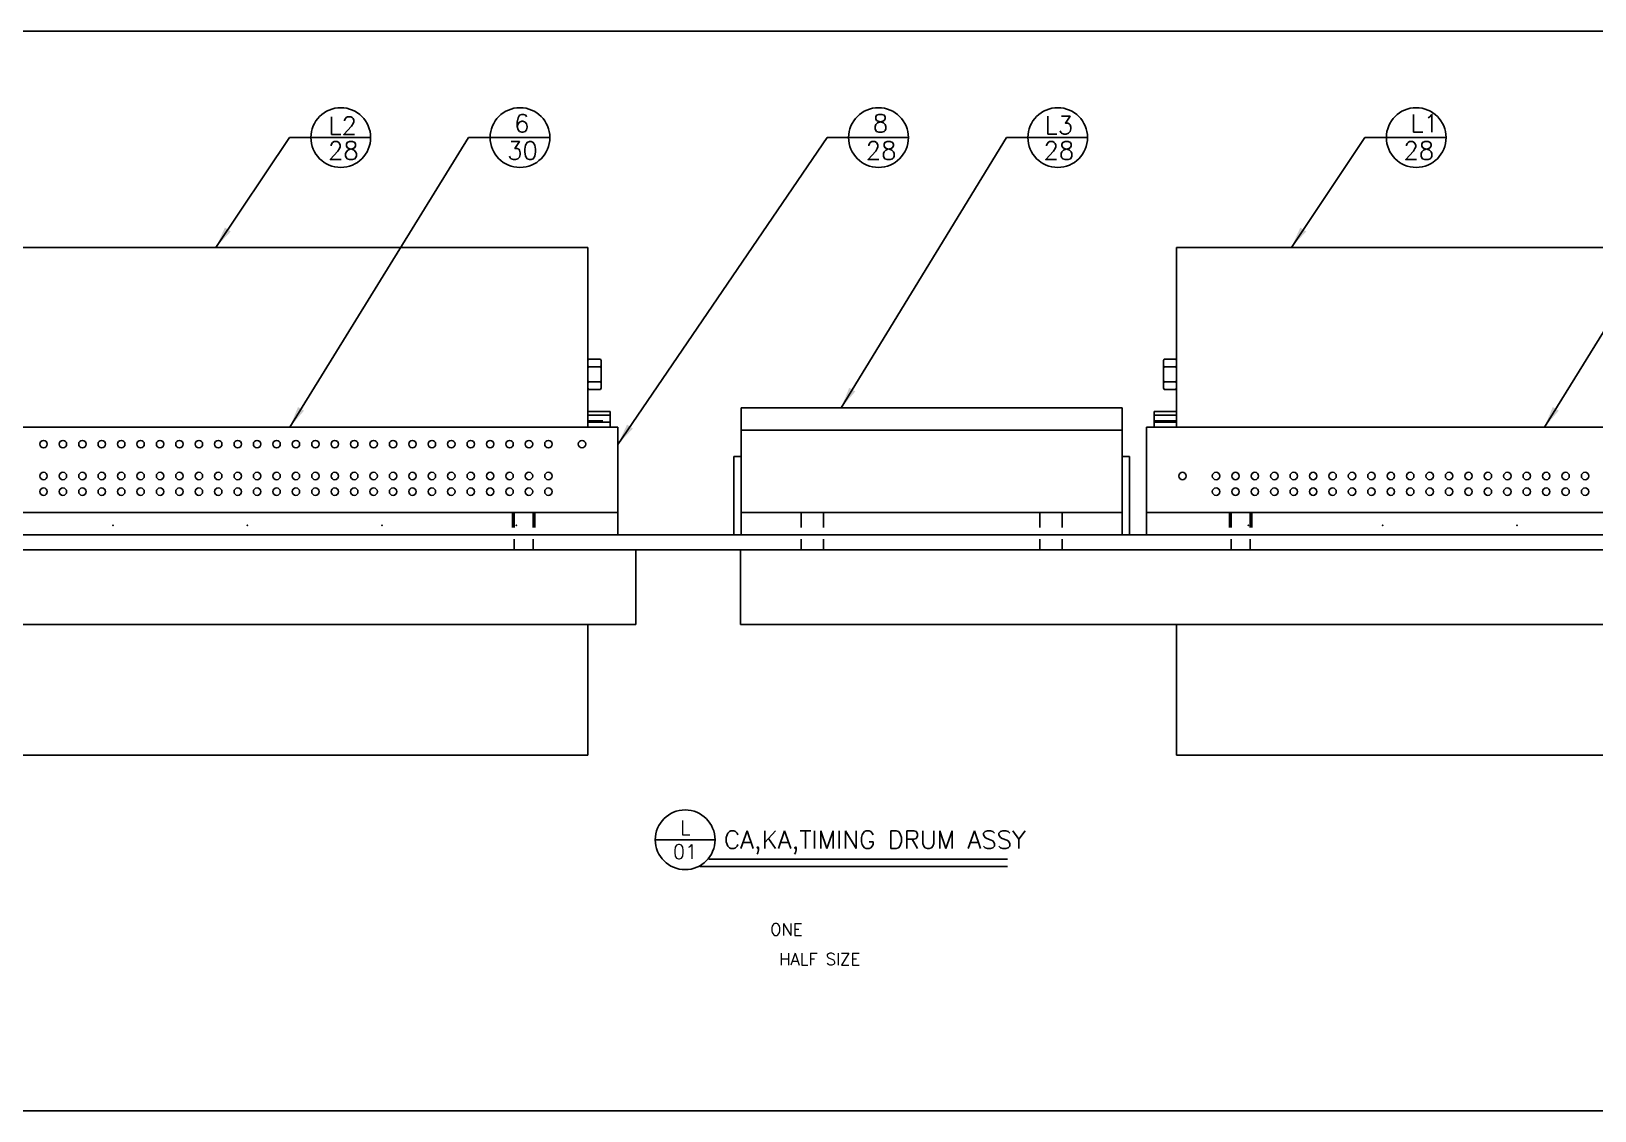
# Model space of a CAD drawing. Extents: x 0 to 33, y 0 to 21.
# Drawn here: x 11.86 to 24.94, y 11.96 to 21 of the extents above; entities that cross this region are included whole.
import ezdxf
from ezdxf.enums import TextEntityAlignment as Align

# ---------------------------------------------------------------- set-up
doc = ezdxf.new("R2010")
doc.units = 0
doc.header["$MEASUREMENT"] = 0
doc.linetypes.add('HIDDEN2', pattern=[0.1875, 0.125, -0.0625])
for name, color, linetype in [('BORDER', 5, 'CONTINUOUS'), ('HATCH', 2, 'CONTINUOUS'), ('HIDDEN2', 6, 'HIDDEN2'), ('NFHIDDEN', 6, 'HIDDEN2'), ('OBJECT', 3, 'CONTINUOUS'), ('TEXT', 1, 'CONTINUOUS')]:
    doc.layers.add(name, color=color, linetype=linetype)
doc.styles.add('ROMANS', font='romans')
doc.styles.add('SIMPLEX', font='SIMPLEX')
doc.dimstyles.get("Standard").update_dxf_attribs({"dimtxt": 0.18, "dimasz": 0.18, "dimexe": 0.18, "dimexo": 0.0625, "dimgap": 0.09, "dimtad": 0, "dimtih": 1, "dimtoh": 1, "dimdec": 4, "dimzin": 0, "dimdsep": 46, "dimtxsty": 'STANDARD', "dimcen": 0.09, "dimadec": 0, "dimazin": 0, "dimtfac": 1, "dimtdec": 4, "dimtofl": 0, "dimtmove": 0, "dimatfit": 3, "dimfxl": 1, "dimtolj": 1, "dimtzin": 0, "dimarcsym": 0})

# ---------------------------------------------------------------- blocks, each defined once
blk = doc.blocks.new('P-TITLE')
at = {"layer": 'OBJECT'}
for p, q in [((-1.562, -0.638), (-1.062, -0.638)), ((1.387, -0.862), (-1.188, -0.862)), ((-1.113, -0.8), (1.387, -0.8))]:
    blk.add_line(p, q, dxfattribs=at)
blk.add_circle((-1.312, -0.638), 0.25, dxfattribs=at)
at = {"layer": 'OBJECT', "style": 'ROMANS'}
for tag, p in [('NO.', (-1.312, -0.538)), ('PAGE', (-1.312, -0.738))]:
    blk.add_attdef(tag, text='', height=0.12, dxfattribs=at).set_placement(p, align=Align.MIDDLE)
for tag, p, height in [('DESCRIPTION', (-0.988, -0.712), 0.15), ('MATERIAL', (-0.325, -1.188), 0.1), ('#_REQUIRED', (-0.6, -1.438), 0.1), ('SCALE', (-0.525, -1.688), 0.1)]:
    blk.add_attdef(tag, p, '', height=height, dxfattribs=at)
at = {"layer": 'OBJECT', "style": 'ROMANS', "flags": 2}
for tag, p in [('MATERIAL:', (-1.163, -1.188)), ('REQD:', (-1.163, -1.438)), ('SCALE:', (-1.163, -1.688))]:
    blk.add_attdef(tag, p, '', height=0.1, dxfattribs=at)

msp = doc.modelspace()

# ---------------------------------------------------------------- linework, layer by layer
at = {"layer": 'BORDER'}
for p, q in [((33, 21), (0, 21)), ((33, 11.964), (0, 11.964))]:
    msp.add_line(p, q, dxfattribs=at)
at = {"layer": 'HATCH'}
for p in [(12.545, 16.863), (13.67, 16.863), (14.795, 16.863), (15.92, 16.863), (22.045, 16.863), (23.17, 16.863), (24.295, 16.863)]:
    msp.add_point(p, dxfattribs=at)
at = {"layer": 'HIDDEN2'}
for p, q in [((15.889, 16.972), (15.889, 16.785)), ((15.903, 16.972), (15.903, 16.66)), ((16.061, 16.972), (16.061, 16.66)), ((16.076, 16.972), (16.076, 16.785)), ((18.305, 16.972), (18.305, 16.66)), ((18.492, 16.972), (18.492, 16.66)), ((20.3, 16.972), (20.3, 16.66)), ((20.487, 16.972), (20.487, 16.66)), ((21.889, 16.972), (21.889, 16.785)), ((21.903, 16.972), (21.903, 16.66)), ((22.061, 16.972), (22.061, 16.66)), ((22.076, 16.972), (22.076, 16.785))]:
    msp.add_line(p, q, dxfattribs=at)
at = {"layer": 'NFHIDDEN'}
for p, q in [((16.52, 17.739), (16.707, 17.739)), ((21.445, 17.739), (21.257, 17.739))]:
    msp.add_line(p, q, dxfattribs=at)
at = {"layer": 'OBJECT', "color": 1}
for p, q in [((14.021, 20.11), (14.201, 20.11)), ((15.521, 20.11), (15.701, 20.11)), ((18.521, 20.11), (18.701, 20.11)), ((20.021, 20.11), (20.201, 20.11)), ((23.021, 20.11), (23.201, 20.11))]:
    msp.add_line(p, q, dxfattribs=at)
at = {"layer": 'OBJECT'}
for p, q in [((10.82, 19.191), (16.52, 19.191)), ((16.52, 19.191), (16.52, 17.686)), ((21.445, 19.191), (27.145, 19.191)), ((21.445, 19.191), (21.445, 17.686)), ((16.525, 18.255), (16.52, 18.243)), ((16.52, 18.243), (16.52, 18.014)), ((16.525, 18.192), (16.52, 18.203)), ((16.525, 18.192), (16.52, 18.18)), ((16.624, 18.255), (16.525, 18.255)), ((16.624, 18.192), (16.525, 18.192)), ((16.624, 18.255), (16.629, 18.243)), ((16.624, 18.192), (16.629, 18.203)), ((16.624, 18.192), (16.629, 18.18)), ((16.629, 18.243), (16.629, 18.014)), ((21.341, 18.255), (21.336, 18.243)), ((21.336, 18.243), (21.336, 18.014)), ((21.341, 18.192), (21.336, 18.203)), ((21.341, 18.192), (21.336, 18.18)), ((21.341, 18.255), (21.44, 18.255)), ((21.341, 18.192), (21.44, 18.192)), ((21.44, 18.255), (21.445, 18.243)), ((21.44, 18.192), (21.445, 18.203)), ((21.44, 18.192), (21.445, 18.18)), ((21.445, 18.243), (21.445, 18.014)), ((16.525, 18.065), (16.52, 18.077)), ((16.525, 18.065), (16.52, 18.054)), ((16.624, 18.065), (16.525, 18.065)), ((16.624, 18.065), (16.629, 18.077)), ((16.624, 18.065), (16.629, 18.054)), ((21.341, 18.065), (21.336, 18.077)), ((21.341, 18.065), (21.336, 18.054)), ((21.341, 18.065), (21.44, 18.065)), ((21.44, 18.065), (21.445, 18.077)), ((21.44, 18.065), (21.445, 18.054)), ((16.525, 18.002), (16.52, 18.014)), ((16.624, 18.002), (16.525, 18.002)), ((16.624, 18.002), (16.629, 18.014)), ((21.341, 18.002), (21.336, 18.014)), ((21.341, 18.002), (21.44, 18.002)), ((21.44, 18.002), (21.445, 18.014)), ((16.52, 17.816), (16.707, 17.816)), ((16.707, 17.816), (16.707, 17.686)), ((17.802, 17.847), (17.802, 16.785)), ((17.802, 17.847), (20.99, 17.847)), ((20.99, 17.847), (20.99, 16.785)), ((21.257, 17.816), (21.257, 17.686)), ((21.445, 17.816), (21.257, 17.816)), ((21.445, 17.816), (21.414, 17.816)), ((21.445, 17.739), (21.445, 17.816)), ((10.57, 17.686), (16.77, 17.686)), ((16.52, 17.785), (16.707, 17.785)), ((16.52, 17.729), (16.707, 17.729)), ((16.77, 17.686), (16.77, 16.785)), ((21.195, 17.686), (27.395, 17.686)), ((21.195, 17.686), (21.195, 16.785)), ((21.195, 17.686), (27.395, 17.686)), ((21.257, 17.785), (21.257, 17.739)), ((21.414, 17.785), (21.257, 17.785)), ((21.445, 17.785), (21.257, 17.785)), ((21.257, 17.739), (21.445, 17.739)), ((21.445, 17.729), (21.257, 17.729)), ((17.802, 17.66), (20.99, 17.66)), ((17.74, 17.441), (17.802, 17.441)), ((17.74, 17.441), (17.74, 16.785)), ((20.99, 17.441), (21.052, 17.441)), ((21.052, 17.441), (21.052, 16.785)), ((10.57, 16.972), (16.77, 16.972)), ((17.802, 16.972), (20.99, 16.972)), ((21.195, 16.972), (27.395, 16.972)), ((9.857, 16.785), (28.357, 16.785)), ((17.802, 16.785), (20.99, 16.785)), ((9.857, 16.66), (28.357, 16.66)), ((16.92, 16.035), (16.92, 16.66)), ((17.795, 16.66), (17.795, 16.035)), ((10.607, 16.035), (16.92, 16.035)), ((16.52, 16.035), (16.52, 14.941)), ((17.795, 16.035), (27.545, 16.035)), ((21.445, 16.035), (21.445, 14.941)), ((10.82, 14.941), (16.52, 14.941)), ((21.445, 14.941), (27.145, 14.941))]:
    msp.add_line(p, q, dxfattribs=at)
for centre in [(11.964, 17.544), (12.126, 17.544), (12.289, 17.544), (12.451, 17.544), (12.614, 17.544), (12.776, 17.544), (12.939, 17.544), (13.101, 17.544), (13.264, 17.544), (13.426, 17.544), (13.589, 17.544), (13.751, 17.544), (13.914, 17.544), (14.076, 17.544), (14.239, 17.544), (14.401, 17.544), (14.564, 17.544), (14.726, 17.544), (14.889, 17.544), (15.051, 17.544), (15.214, 17.544), (15.376, 17.544), (15.539, 17.544), (15.701, 17.544), (15.864, 17.544), (16.026, 17.544), (16.189, 17.544), (16.47, 17.544), (11.964, 17.277), (12.126, 17.277), (12.289, 17.277), (12.451, 17.277), (12.614, 17.277), (12.776, 17.277), (12.939, 17.277), (13.101, 17.277), (13.264, 17.277), (13.426, 17.277), (13.589, 17.277), (13.751, 17.277), (13.914, 17.277), (14.076, 17.277), (14.239, 17.277), (14.401, 17.277), (14.564, 17.277), (14.726, 17.277), (14.889, 17.277), (15.051, 17.277), (15.214, 17.277), (15.376, 17.277), (15.539, 17.277), (15.701, 17.277), (15.864, 17.277), (16.026, 17.277), (16.189, 17.277), (21.495, 17.277), (21.776, 17.277), (21.939, 17.277), (22.101, 17.277), (22.264, 17.277), (22.426, 17.277), (22.589, 17.277), (22.751, 17.277), (22.914, 17.277), (23.076, 17.277), (23.239, 17.277), (23.401, 17.277), (23.564, 17.277), (23.726, 17.277), (23.889, 17.277), (24.051, 17.277), (24.214, 17.277), (24.376, 17.277), (24.539, 17.277), (24.701, 17.277), (24.864, 17.277), (11.964, 17.146), (12.126, 17.146), (12.289, 17.146), (12.451, 17.146), (12.614, 17.146), (12.776, 17.146), (12.939, 17.146), (13.101, 17.146), (13.264, 17.146), (13.426, 17.146), (13.589, 17.146), (13.751, 17.146), (13.914, 17.146), (14.076, 17.146), (14.239, 17.146), (14.401, 17.146), (14.564, 17.146), (14.726, 17.146), (14.889, 17.146), (15.051, 17.146), (15.214, 17.146), (15.376, 17.146), (15.539, 17.146), (15.701, 17.146), (15.864, 17.146), (16.026, 17.146), (16.189, 17.146), (21.776, 17.146), (21.939, 17.146), (22.101, 17.146), (22.264, 17.146), (22.426, 17.146), (22.589, 17.146), (22.751, 17.146), (22.914, 17.146), (23.076, 17.146), (23.239, 17.146), (23.401, 17.146), (23.564, 17.146), (23.726, 17.146), (23.889, 17.146), (24.051, 17.146), (24.214, 17.146), (24.376, 17.146), (24.539, 17.146), (24.701, 17.146), (24.864, 17.146)]:
    msp.add_circle(centre, 0.0312, dxfattribs=at)
at = {"layer": 'TEXT'}
for p, q in [((14.201, 20.11), (14.701, 20.11)), ((15.701, 20.11), (16.201, 20.11)), ((18.701, 20.11), (19.201, 20.11)), ((20.201, 20.11), (20.701, 20.11)), ((23.201, 20.11), (23.701, 20.11))]:
    msp.add_line(p, q, dxfattribs=at)
for centre in [(14.451, 20.11), (15.951, 20.11), (18.951, 20.11), (20.451, 20.11), (23.451, 20.11)]:
    msp.add_circle(centre, 0.25, dxfattribs=at)

# ---------------------------------------------------------------- block references
ref = msp.add_blockref('P-TITLE', (18.645, 14.87), dxfattribs=at)
ref.add_attrib('SCALE', 'HALF SIZE', (18.12, 13.183), dxfattribs={"layer": 'OBJECT', "height": 0.1, "style": 'ROMANS'})
ref.add_attrib('#_REQUIRED', 'ONE', (18.045, 13.432), dxfattribs={"layer": 'OBJECT', "height": 0.1, "style": 'ROMANS'})
ref.add_attrib('NO.', 'L', dxfattribs={"layer": 'OBJECT', "height": 0.12, "style": 'ROMANS'}).set_placement((17.333, 14.333), align=Align.MIDDLE)
ref.add_attrib('DESCRIPTION', 'CA,KA,TIMING DRUM ASSY', (17.658, 14.158), dxfattribs={"layer": 'OBJECT', "height": 0.15, "style": 'ROMANS'})
ref.add_attrib('PAGE', '01', dxfattribs={"layer": 'OBJECT', "height": 0.12, "style": 'ROMANS'}).set_placement((17.333, 14.133), align=Align.MIDDLE)

# ---------------------------------------------------------------- texts
at = {"layer": 'TEXT', "style": 'SIMPLEX'}
for s, p in [('L2', (14.348, 20.135)), ('6', (15.903, 20.154)), ('8', (18.903, 20.154)), ('L3', (20.342, 20.139)), ('L1', (23.403, 20.154)), ('28', (14.344, 19.926)), ('30', (15.844, 19.926)), ('28', (18.844, 19.926)), ('28', (20.332, 19.926)), ('28', (23.344, 19.926))]:
    msp.add_text(s, height=0.15, dxfattribs=at).set_placement(p)

# ---------------------------------------------------------------- leaders
at = {"layer": 'TEXT', "annotation_type": 0, "has_hookline": 1, "hookline_direction": 0}
msp.add_leader([(8.745, 16.972), (10.841, 20.11), (11.021, 20.11)], dimstyle='STANDARD', override={"dimtxt": 0.1, "dimexo": 0.063, "dimgap": 0.1, "dimtih": 0, "dimlfac": 0.25, "dimcen": 0.1, "dimclrd": 256, "dimclre": 256, "dimclrt": 256, "dimtfac": 0.8}, dxfattribs=at)
at = {"layer": 'TEXT'}
for points in [[(13.406, 19.191), (14.021, 20.11)], [(14.024, 17.686), (15.521, 20.11)], [(16.77, 17.542), (18.521, 20.11)], [(18.638, 17.847), (20.021, 20.11)], [(22.406, 19.191), (23.021, 20.11)], [(24.524, 17.686), (26.021, 20.11)]]:
    msp.add_leader(points, dimstyle='STANDARD', override={"dimtxt": 0.1, "dimexo": 0.063, "dimgap": 0.1, "dimtih": 0, "dimlfac": 0.25, "dimcen": 0.1, "dimclrd": 256, "dimclre": 256, "dimclrt": 256, "dimtfac": 0.8}, dxfattribs=at)

doc.saveas('drawing.dxf')
